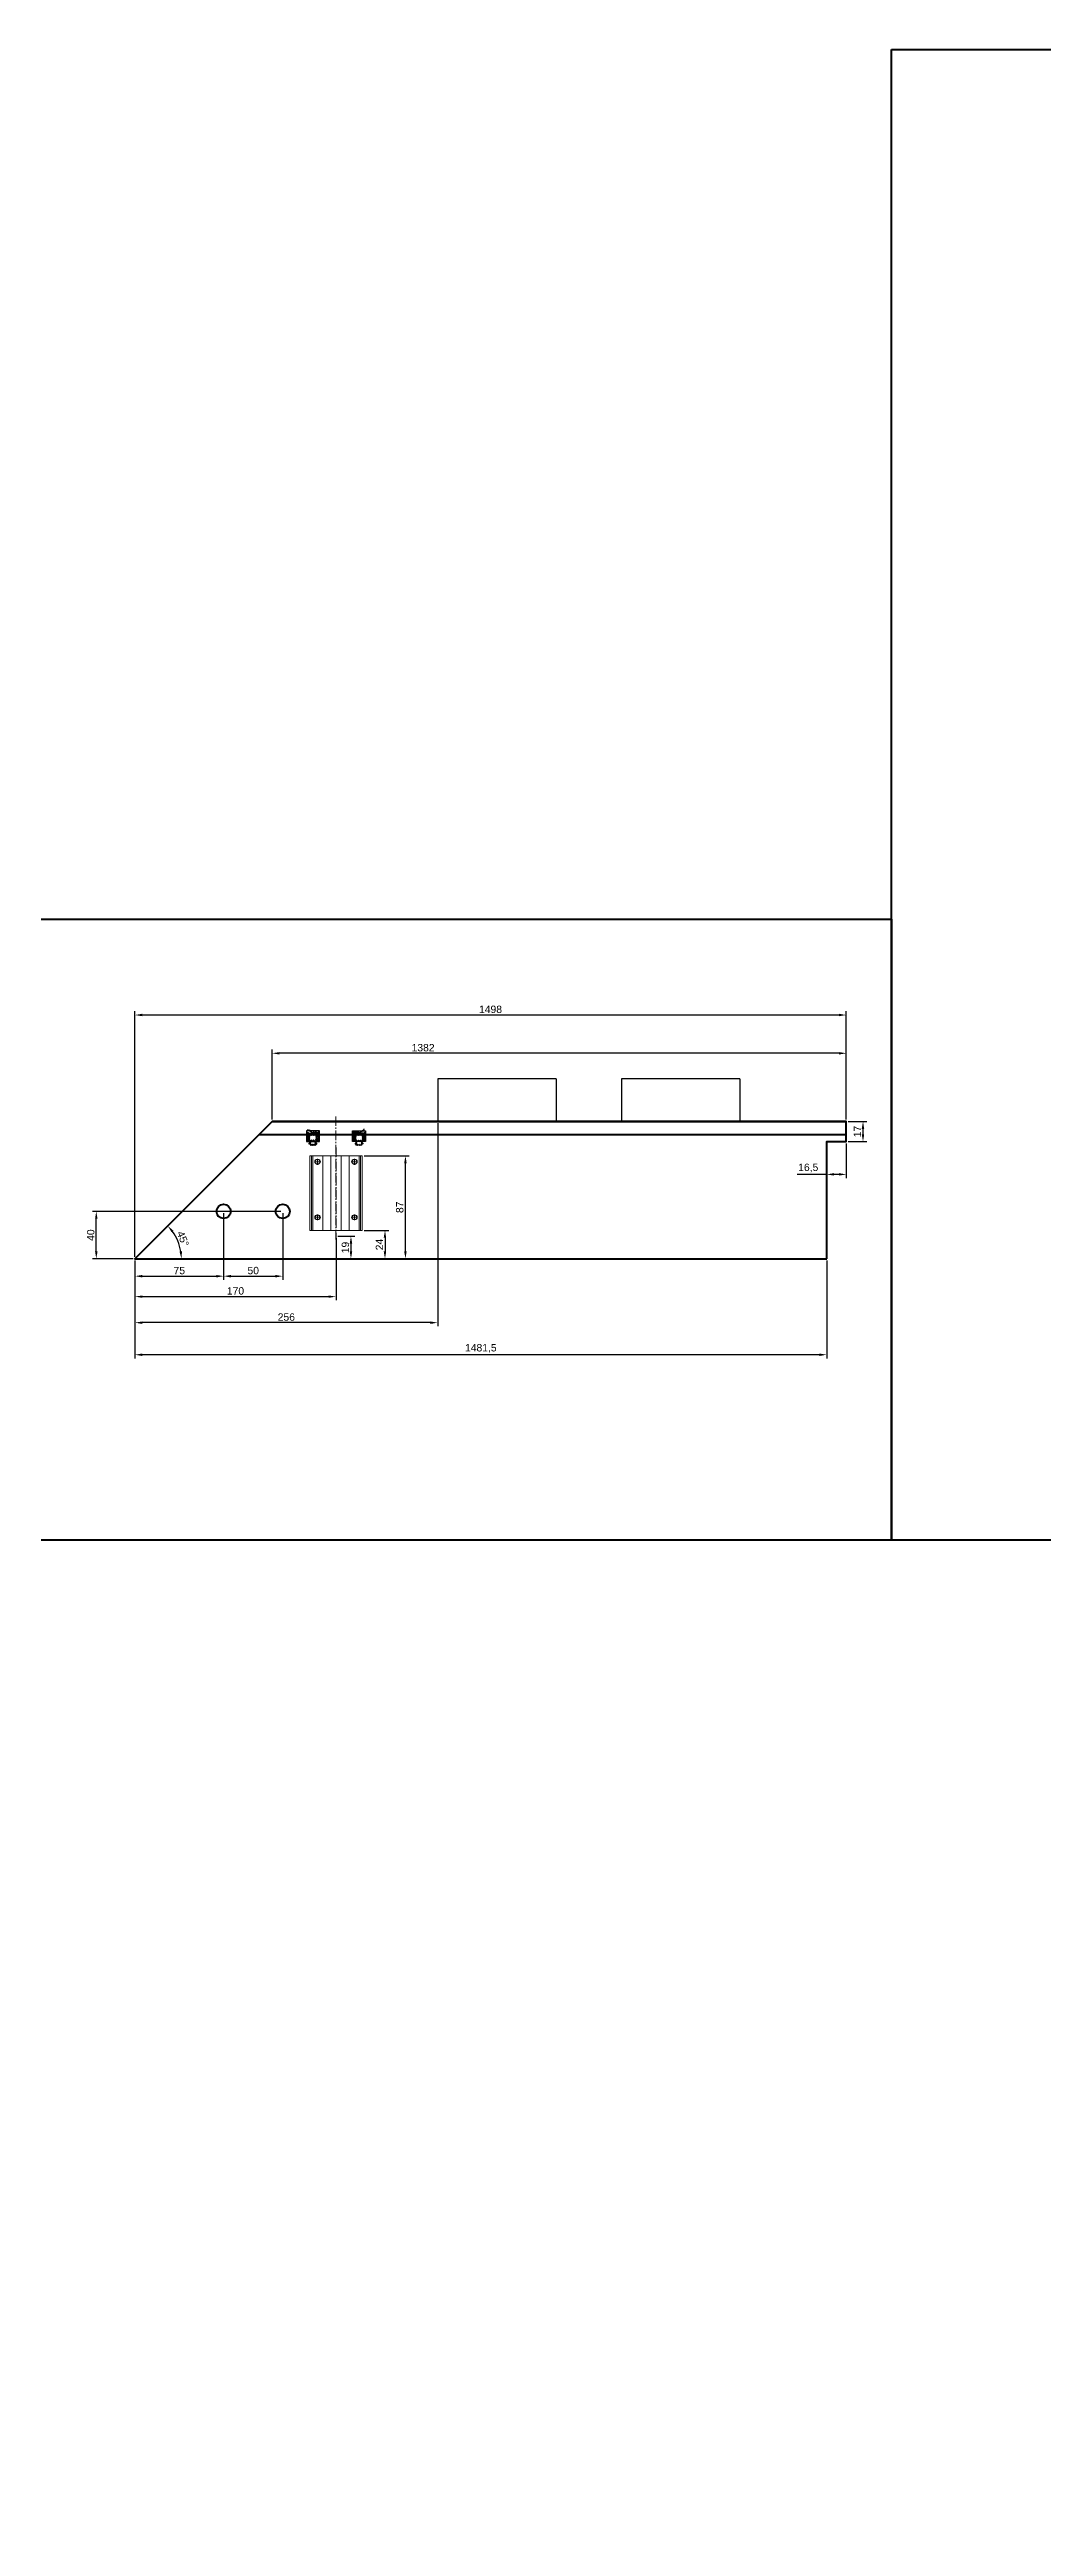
# Model space of a CAD drawing. Header units: millimetres. Extents: x 81 to 148571, y -49 to 131555.
# Drawn here: x 35179 to 36018, y 31355 to 33448 of the extents above; entities that cross this region are included whole.
import ezdxf

# ---------------------------------------------------------------- set-up
doc = ezdxf.new("R2010")
doc.units = ezdxf.units.MM
doc.linetypes.add('GOST2.303 6', pattern=[12, 8, -1.5, 1, -1.5])
doc.layers.add('printme', color=5, linetype='Continuous', lineweight=40, plot=False)
for name, color, linetype, lineweight in [('Оси', 1, 'GOST2.303 6', 18), ('Размеры', 7, 'Continuous', 25), ('Уплотнитель', 3, 'Continuous', 25)]:
    doc.layers.add(name, color=color, linetype=linetype, lineweight=lineweight)
doc.layers.add('Сухари', color=7, linetype='Continuous')
doc.styles.add('GOST 2.304', font='CS_Gost2304.shx')
doc.styles.get("Standard").update_dxf_attribs({"font": 'arial.ttf'})
doc.styles.add('ГОСТ 2.304', font='CS_Gost2304.shx')
doc.dimstyles.new('ISO-25', dxfattribs={"dimtxt": 2.5, "dimasz": 2.5, "dimexe": 1.25, "dimexo": 0.625, "dimtad": 1, "dimtxsty": 'Standard', "dimcen": 2.5, "dimadec": 0, "dimazin": 0, "dimtfac": 1, "dimtmove": 0, "dimatfit": 3, "dimfxl": 1, "dimarcsym": 0})
doc.dimstyles.new('СПДС', dxfattribs={"dimscale": 100, "dimtxt": 2.5, "dimasz": 2.5, "dimexe": 2, "dimexo": 0.625, "dimgap": 1, "dimtad": 1, "dimdec": 0, "dimtxsty": 'ГОСТ 2.304', "dimblk": 'OBLIQUE', "dimblk1": 'OBLIQUE', "dimblk2": 'OBLIQUE', "dimcen": 2.5, "dimdle": 2, "dimadec": 0, "dimazin": 2, "dimtfac": 0.75, "dimtdec": 4, "dimtmove": 1, "dimatfit": 3, "dimfxl": 1, "dimtfill": 1, "dimtolj": 1, "dimarcsym": 1})

# ---------------------------------------------------------------- blocks, each defined once
blk = doc.blocks.new('*U6')
at = {"layer": 'Уплотнитель'}
h = blk.add_hatch(dxfattribs=at)
h.set_pattern_fill('NET', color=256, scale=8, angle=-45, style=0)
h.set_pattern_definition([(315, (456.2763, -2033.625), (0.7071068, 0.7071068), []), (45, (456.2763, -2033.625), (-0.7071068, 0.7071068), [])])
h.paths.add_polyline_path([(-9.7, -1.2, 0.969954), (-10.4, -1.7, 0.069532), (-9, -3.5, -0.074966), (-7.9, -4.9, -0.385358), (-8, -5.3), (-8.8, -5.9, 0.424971), (-8.8, -6.3), (-8, -6.8, -0.526125), (-8, -7.3), (-8.8, -7.8, 0.4822), (-8.8, -8.3), (-8, -8.8, -0.474044), (-8, -9.3), (-9.2, -10.5, 0.656757), (-9, -11), (-0.2, -11, 0.414214), (0, -10.8), (0, -9.5, 0.281861), (-0.1, -9.4, -0.788084), (0.1, -8.6), (1.5, -8.6), (1.5, -9, 0.633692), (1.7, -9.2), (3.1, -7.8, 0.198912), (3.2, -7.5), (3.2, -3.5, 0.198912), (3.1, -3.2), (1.7, -1.8, 0.633692), (1.5, -1.9), (1.5, -2.4), (0.1, -2.4, -0.788084), (-0.1, -1.6, 0.281861), (0, -1.5), (0, -0.2, 0.414214), (-0.2, 0), (-7.7, 0, 0.414214), (-8, -0.3), (-8, -1.2), (-7.1, -3.2, -0.841857), (-7.5, -3.6, -0.110531)])
h.paths.add_polyline_path([(-4.3, -3), (-2.1, -3, -0.414214), (-1.3, -3.8), (-1.3, -5.5), (-1.3, -7.2, -0.414214), (-2.1, -8), (-4.3, -8, -0.414214), (-5.1, -7.2), (-5.1, -5.5), (-5.1, -3.8, -0.414214)], flags=16)
h.paths.add_polyline_path([(0.5, -3.7), (1.7, -3.7, -0.414214), (2.2, -4.2), (2.2, -6.8, -0.414214), (1.7, -7.3), (0.5, -7.3, -0.414214), (0, -6.8), (0, -4.2, -0.414214)], flags=16)
at = {"layer": 'Defpoints', "color": 252, "ltscale": 4}
blk.add_lwpolyline([(0, -11), (-9, -11), (-9, 0), (0, 0), (0, -11)], dxfattribs=at)
blk = doc.blocks.new('*D93')
at = {"color": 0, "lineweight": -2, "ltscale": 2.5, "transparency": 16777216}
for p, q in [((35251.2, 32424.6), (35251.2, 32341.8)), ((35836, 32424.6), (35836, 32341.8)), ((35829.8, 32345), (35257.4, 32345))]:
    blk.add_line(p, q, dxfattribs=at)
at = {"color": 0, "ltscale": 2.5, "transparency": 16777216}
for points in [[(35257.4, 32346), (35257.4, 32343.9), (35251.2, 32345)], [(35829.8, 32346), (35829.8, 32343.9), (35836, 32345)]]:
    blk.add_solid(points, dxfattribs=at)
at = {"layer": 'Defpoints', "color": 0, "ltscale": 2.5}
for p in [(35251.2, 32426.1), (35836, 32426.1), (35251.2, 32345)]:
    blk.add_point(p, dxfattribs=at)
at = {"color": 0, "ltscale": 2.5, "transparency": 16777216, "insert": (35543.6, 32350.3), "char_height": 6.25, "attachment_point": 5}
blk.add_mtext('1481,5', dxfattribs=at)
blk = doc.blocks.new('*D94')
at = {"color": 0, "lineweight": -2, "ltscale": 2.5, "transparency": 16777216}
for p, q in [((35367.2, 32543.7), (35367.2, 32602.9)), ((35846.3, 32599.8), (35373.4, 32599.8)), ((35852.5, 32543.7), (35852.5, 32602.9))]:
    blk.add_line(p, q, dxfattribs=at)
at = {"color": 0, "ltscale": 2.5, "transparency": 16777216}
for points in [[(35373.4, 32600.8), (35373.4, 32598.7), (35367.2, 32599.8)], [(35846.3, 32600.8), (35846.3, 32598.7), (35852.5, 32599.8)]]:
    blk.add_solid(points, dxfattribs=at)
at = {"layer": 'Defpoints', "color": 0, "ltscale": 2.5}
for p in [(35367.2, 32599.8), (35367.2, 32542.1), (35852.5, 32542.1)]:
    blk.add_point(p, dxfattribs=at)
at = {"color": 0, "ltscale": 2.5, "transparency": 16777216, "insert": (35494.8, 32604.5), "char_height": 6.25, "attachment_point": 5}
blk.add_mtext('1382', dxfattribs=at)
blk = doc.blocks.new('*D95')
at = {"color": 0, "lineweight": -2, "ltscale": 2.5, "transparency": 16777216}
for p, q in [((35251.2, 32427.7), (35251.2, 32635.3)), ((35846.3, 32632.1), (35257.4, 32632.1)), ((35852.5, 32543.7), (35852.5, 32635.3))]:
    blk.add_line(p, q, dxfattribs=at)
at = {"color": 0, "ltscale": 2.5, "transparency": 16777216}
for points in [[(35257.4, 32633.2), (35257.4, 32631.1), (35251.2, 32632.1)], [(35846.3, 32633.2), (35846.3, 32631.1), (35852.5, 32632.1)]]:
    blk.add_solid(points, dxfattribs=at)
at = {"layer": 'Defpoints', "color": 0, "ltscale": 2.5}
for p in [(35251.2, 32632.1), (35852.5, 32542.1), (35251.2, 32426.1)]:
    blk.add_point(p, dxfattribs=at)
at = {"color": 0, "ltscale": 2.5, "transparency": 16777216, "insert": (35551.8, 32636.9), "char_height": 6.25, "attachment_point": 5}
blk.add_mtext('1498', dxfattribs=at)
blk = doc.blocks.new('*U58')
at = {"layer": 'Оси'}
for p, q in [((7.5, 15.6), (2.5, 15.6)), ((5, 13.1), (5, 18.1)), ((54.5, 15.6), (49.5, 15.6)), ((52, 13.1), (52, 18.1)), ((7.5, -15.6), (2.5, -15.6)), ((5, -13.1), (5, -18.1)), ((54.5, -15.6), (49.5, -15.6)), ((52, -13.1), (52, -18.1))]:
    blk.add_line(p, q, dxfattribs=at)
at = {"layer": 'Оси', "color": 1, "linetype": 'GOST2.303 6'}
blk.add_line((-7, 0), (70, 0), dxfattribs=at)
at = {"layer": 'Сухари', "lineweight": 18, "ltscale": 15}
for p, q in [((63, 20.6), (0, 20.6)), ((63, 19.6), (0, 19.6))]:
    blk.add_line(p, q, dxfattribs=at)
at = {"layer": 'Сухари', "lineweight": 9, "ltscale": 15}
for p, q in [((63, 11.1), (0, 11.1)), ((63, 4.3), (0, 4.3)), ((63, -4.3), (0, -4.3)), ((63, -11.1), (0, -11.1)), ((63, -19.6), (0, -19.6)), ((63, -20.6), (0, -20.6))]:
    blk.add_line(p, q, dxfattribs=at)
at = {"layer": 'Сухари', "lineweight": 18, "ltscale": 15}
blk.add_lwpolyline([(0, 22.2), (63, 22.2), (63, -22.2), (0, -22.2)], close=True, dxfattribs=at)
at = {"layer": 'Сухари', "ltscale": 2}
for centre in [(5, 15.6), (52, 15.6), (5, -15.6), (52, -15.6)]:
    blk.add_circle(centre, 2.1, dxfattribs=at)
blk = doc.blocks.new('*U59')
at = {"layer": 'Оси'}
blk.add_line((0, -4.3), (0, 100.4), dxfattribs=at)
blk = doc.blocks.new('*D96')
at = {"color": 0, "lineweight": -2, "ltscale": 2.5, "transparency": 16777216}
for p, q in [((35422.7, 32445.1), (35437, 32445.1)), ((35433.8, 32438.9), (35433.8, 32432.4)), ((35428.4, 32426.1), (35437, 32426.1))]:
    blk.add_line(p, q, dxfattribs=at)
at = {"color": 0, "ltscale": 2.5, "transparency": 16777216}
for points in [[(35432.8, 32438.9), (35434.9, 32438.9), (35433.8, 32445.1)], [(35432.8, 32432.4), (35434.9, 32432.4), (35433.8, 32426.1)]]:
    blk.add_solid(points, dxfattribs=at)
at = {"layer": 'Defpoints', "color": 0, "ltscale": 2.5}
for p in [(35421.2, 32445.1), (35426.8, 32426.1), (35433.8, 32426.1)]:
    blk.add_point(p, dxfattribs=at)
at = {"color": 0, "ltscale": 2.5, "transparency": 16777216, "insert": (35429.1, 32435.6), "char_height": 6.25, "attachment_point": 5, "rotation": 90}
blk.add_mtext('19', dxfattribs=at)
blk = doc.blocks.new('*D97')
at = {"color": 0, "lineweight": -2, "ltscale": 2.5, "transparency": 16777216}
for p, q in [((35445, 32450.1), (35465.7, 32450.1)), ((35462.6, 32443.9), (35462.6, 32432.4)), ((35328.7, 32426.1), (35465.7, 32426.1))]:
    blk.add_line(p, q, dxfattribs=at)
at = {"color": 0, "ltscale": 2.5, "transparency": 16777216}
for points in [[(35461.5, 32443.9), (35463.6, 32443.9), (35462.6, 32450.1)], [(35461.5, 32432.4), (35463.6, 32432.4), (35462.6, 32426.1)]]:
    blk.add_solid(points, dxfattribs=at)
at = {"layer": 'Defpoints', "color": 0, "ltscale": 2.5}
for p in [(35443.4, 32450.1), (35327.1, 32426.1), (35462.6, 32426.1)]:
    blk.add_point(p, dxfattribs=at)
at = {"color": 0, "ltscale": 2.5, "transparency": 16777216, "insert": (35457.9, 32438.1), "char_height": 6.25, "attachment_point": 5, "rotation": 90}
blk.add_mtext('24', dxfattribs=at)
blk = doc.blocks.new('*D98')
at = {"color": 0, "lineweight": -2, "ltscale": 2.5, "transparency": 16777216}
for p, q in [((35445, 32513.1), (35483, 32513.1)), ((35479.9, 32432.4), (35479.9, 32506.9)), ((35479, 32426.1), (35483, 32426.1))]:
    blk.add_line(p, q, dxfattribs=at)
at = {"color": 0, "ltscale": 2.5, "transparency": 16777216}
for points in [[(35478.8, 32506.9), (35480.9, 32506.9), (35479.9, 32513.1)], [(35478.8, 32432.4), (35480.9, 32432.4), (35479.9, 32426.1)]]:
    blk.add_solid(points, dxfattribs=at)
at = {"layer": 'Defpoints', "color": 0, "ltscale": 2.5}
for p in [(35443.4, 32513.1), (35479.9, 32513.1), (35477.4, 32426.1)]:
    blk.add_point(p, dxfattribs=at)
at = {"color": 0, "ltscale": 2.5, "transparency": 16777216, "insert": (35475.1, 32469.6), "char_height": 6.25, "attachment_point": 5, "rotation": 90}
blk.add_mtext('87', dxfattribs=at)
blk = doc.blocks.new('*D69')
at = {"color": 0, "lineweight": -2, "ltscale": 2.5, "transparency": 16777216}
for p, q in [((35421.2, 32443.6), (35421.2, 32391)), ((35251.2, 32424.6), (35251.2, 32391)), ((35257.4, 32394.1), (35414.9, 32394.1))]:
    blk.add_line(p, q, dxfattribs=at)
at = {"color": 0, "ltscale": 2.5, "transparency": 16777216}
for points in [[(35257.4, 32395.1), (35257.4, 32393.1), (35251.2, 32394.1)], [(35414.9, 32395.1), (35414.9, 32393.1), (35421.2, 32394.1)]]:
    blk.add_solid(points, dxfattribs=at)
at = {"layer": 'Defpoints', "color": 0, "ltscale": 2.5}
for p in [(35421.2, 32445.1), (35251.2, 32426.1), (35421.2, 32394.1)]:
    blk.add_point(p, dxfattribs=at)
at = {"color": 0, "ltscale": 2.5, "transparency": 16777216, "insert": (35336.2, 32398.9), "char_height": 6.25, "attachment_point": 5}
blk.add_mtext('170', dxfattribs=at)
blk = doc.blocks.new('*D70')
at = {"color": 0, "lineweight": -2, "ltscale": 2.5, "transparency": 16777216}
for p, q in [((35374.6, 32466.1), (35215.4, 32466.1)), ((35218.5, 32432.4), (35218.5, 32459.9)), ((35249.6, 32426.1), (35215.4, 32426.1))]:
    blk.add_line(p, q, dxfattribs=at)
at = {"color": 0, "ltscale": 2.5, "transparency": 16777216}
for points in [[(35217.5, 32459.9), (35219.6, 32459.9), (35218.5, 32466.1)], [(35217.5, 32432.4), (35219.6, 32432.4), (35218.5, 32426.1)]]:
    blk.add_solid(points, dxfattribs=at)
at = {"layer": 'Defpoints', "color": 0, "ltscale": 2.5}
for p in [(35218.5, 32466.1), (35376.2, 32466.1), (35251.2, 32426.1)]:
    blk.add_point(p, dxfattribs=at)
at = {"color": 0, "ltscale": 2.5, "transparency": 16777216, "insert": (35213.8, 32446.1), "char_height": 6.25, "attachment_point": 5, "rotation": 90}
blk.add_mtext('40', dxfattribs=at)
blk = doc.blocks.new('*D99')
at = {"color": 0, "lineweight": -2, "ltscale": 2.5, "transparency": 16777216}
for p, q in [((35326.2, 32464.6), (35326.2, 32408.2)), ((35251.2, 32424.6), (35251.2, 32408.2)), ((35257.4, 32411.4), (35319.9, 32411.4))]:
    blk.add_line(p, q, dxfattribs=at)
at = {"color": 0, "ltscale": 2.5, "transparency": 16777216}
for points in [[(35257.4, 32412.4), (35257.4, 32410.3), (35251.2, 32411.4)], [(35319.9, 32412.4), (35319.9, 32410.3), (35326.2, 32411.4)]]:
    blk.add_solid(points, dxfattribs=at)
at = {"layer": 'Defpoints', "color": 0, "ltscale": 2.5}
for p in [(35326.2, 32466.1), (35251.2, 32426.1), (35326.2, 32411.4)]:
    blk.add_point(p, dxfattribs=at)
at = {"color": 0, "ltscale": 2.5, "transparency": 16777216, "insert": (35288.7, 32416.1), "char_height": 6.25, "attachment_point": 5}
blk.add_mtext('75', dxfattribs=at)
blk = doc.blocks.new('*D100')
at = {"color": 0, "lineweight": -2, "ltscale": 2.5, "transparency": 16777216}
for p, q in [((35326.2, 32464.6), (35326.2, 32408.2)), ((35376.2, 32464.6), (35376.2, 32408.2)), ((35332.4, 32411.4), (35369.9, 32411.4))]:
    blk.add_line(p, q, dxfattribs=at)
at = {"color": 0, "ltscale": 2.5, "transparency": 16777216}
for points in [[(35332.4, 32412.4), (35332.4, 32410.3), (35326.2, 32411.4)], [(35369.9, 32412.4), (35369.9, 32410.3), (35376.2, 32411.4)]]:
    blk.add_solid(points, dxfattribs=at)
at = {"layer": 'Defpoints', "color": 0, "ltscale": 2.5}
for p in [(35326.2, 32466.1), (35376.2, 32466.1), (35376.2, 32411.4)]:
    blk.add_point(p, dxfattribs=at)
at = {"color": 0, "ltscale": 2.5, "transparency": 16777216, "insert": (35351.2, 32416.1), "char_height": 6.25, "attachment_point": 5}
blk.add_mtext('50', dxfattribs=at)
blk = doc.blocks.new('*D101')
at = {"color": 0, "lineweight": -2, "ltscale": 2.5, "transparency": 16777216}
for p, q in [((35507.2, 32540.6), (35507.2, 32369)), ((35251.2, 32424.6), (35251.2, 32369)), ((35500.9, 32372.1), (35257.4, 32372.1))]:
    blk.add_line(p, q, dxfattribs=at)
at = {"color": 0, "ltscale": 2.5, "transparency": 16777216}
for points in [[(35257.4, 32373.1), (35257.4, 32371), (35251.2, 32372.1)], [(35500.9, 32373.1), (35500.9, 32371), (35507.2, 32372.1)]]:
    blk.add_solid(points, dxfattribs=at)
at = {"layer": 'Defpoints', "color": 0, "ltscale": 2.5}
for p in [(35507.2, 32542.1), (35251.2, 32426.1), (35251.2, 32372.1)]:
    blk.add_point(p, dxfattribs=at)
at = {"color": 0, "ltscale": 2.5, "transparency": 16777216, "insert": (35379.2, 32376.8), "char_height": 6.25, "attachment_point": 5}
blk.add_mtext('256', dxfattribs=at)
blk = doc.blocks.new('*D92')
at = {"color": 0, "lineweight": -2, "ltscale": 2.5, "transparency": 16777216}
blk.add_arc((35251.2, 32426.1), 39.3, 9.124, 35.876, dxfattribs=at)
at = {"color": 0, "ltscale": 2.5, "transparency": 16777216}
for points in [[(35282.2, 32448.5), (35283.8, 32449.8), (35278.9, 32453.9)], [(35291, 32432.4), (35288.9, 32432.3), (35290.5, 32426.1)]]:
    blk.add_solid(points, dxfattribs=at)
at = {"layer": 'Defpoints', "color": 0, "ltscale": 2.5}
for p in [(35367.2, 32542.1, 40912), (35289.1, 32436.3), (35251.2, 32426.1, 40912), (35251.2, 32426.1, 40912), (35836, 32426.1, 40912)]:
    blk.add_point(p, dxfattribs=at)
at = {"color": 0, "ltscale": 2.5, "transparency": 16777216, "insert": (35291.8, 32443), "char_height": 6.25, "attachment_point": 5, "rotation": 292.5}
blk.add_mtext('45°', dxfattribs=at)
blk = doc.blocks.new('*D67')
at = {"color": 0, "lineweight": -2, "ltscale": 2.5, "transparency": 16777216}
for p, q in [((35836, 32523.6), (35836, 32494.3)), ((35852.5, 32523.6), (35852.5, 32494.3)), ((35836, 32497.4), (35811, 32497.4)), ((35846.3, 32497.4), (35842.3, 32497.4))]:
    blk.add_line(p, q, dxfattribs=at)
at = {"color": 0, "ltscale": 2.5, "transparency": 16777216}
for points in [[(35842.3, 32498.5), (35842.3, 32496.4), (35836, 32497.4)], [(35846.3, 32498.5), (35846.3, 32496.4), (35852.5, 32497.4)]]:
    blk.add_solid(points, dxfattribs=at)
at = {"layer": 'Defpoints', "color": 0, "ltscale": 2.5}
for p in [(35836, 32525.1, 40912), (35852.5, 32525.1, 40912), (35836, 32497.4)]:
    blk.add_point(p, dxfattribs=at)
at = {"color": 0, "ltscale": 2.5, "transparency": 16777216, "insert": (35820.4, 32502.8), "char_height": 6.25, "attachment_point": 5}
blk.add_mtext('16,5', dxfattribs=at)
blk = doc.blocks.new('*D68')
at = {"color": 0, "lineweight": -2, "ltscale": 2.5, "transparency": 16777216}
for p, q in [((35854.1, 32542.1), (35869.8, 32542.1)), ((35866.7, 32531.4), (35866.7, 32535.9)), ((35854.1, 32525.1), (35869.8, 32525.1))]:
    blk.add_line(p, q, dxfattribs=at)
at = {"color": 0, "ltscale": 2.5, "transparency": 16777216}
for points in [[(35865.6, 32535.9), (35867.7, 32535.9), (35866.7, 32542.1)], [(35865.6, 32531.4), (35867.7, 32531.4), (35866.7, 32525.1)]]:
    blk.add_solid(points, dxfattribs=at)
at = {"layer": 'Defpoints', "color": 0, "ltscale": 2.5}
for p in [(35852.5, 32542.1, 40912), (35866.7, 32542.1), (35852.5, 32525.1, 40912)]:
    blk.add_point(p, dxfattribs=at)
at = {"color": 0, "ltscale": 2.5, "transparency": 16777216, "insert": (35862, 32533.6), "char_height": 6.25, "attachment_point": 5, "rotation": 90}
blk.add_mtext('17', dxfattribs=at)
blk = doc.blocks.new('_Oblique')
at = {"color": 0, "linetype": 'ByBlock', "lineweight": -2}
blk.add_line((-0.5, -0.5), (0.5, 0.5), dxfattribs=at)
blk = doc.blocks.new('_Open')
at = {"color": 0, "linetype": 'ByBlock', "lineweight": -2}
for p, q in [((-1, 0.17), (0, 0)), ((-1, -0.17), (0, 0)), ((0, 0), (-1, 0))]:
    blk.add_line(p, q, dxfattribs=at)
blk = doc.blocks.new('*D135')
at = {"color": 0, "lineweight": -2, "ltscale": 40, "transparency": 16777216}
for p, q in [((37127.3, 32720.3), (37127.3, 32812.1)), ((37252.3, 32736.1), (37252.3, 32812.1)), ((37115.3, 32800.1), (37264.3, 32800.1))]:
    blk.add_line(p, q, dxfattribs=at)
at = {"layer": 'Defpoints', "color": 0, "ltscale": 40}
for p in [(37252.3, 32800.1), (37252.3, 32732.4), (37127.3, 32716.6)]:
    blk.add_point(p, dxfattribs=at)
at = {"layer": 'Defpoints', "color": 0, "ltscale": 2}
blk.add_point((94.8, -9.5), dxfattribs=at)
at = {"layer": 'Размеры', "color": 0, "lineweight": -2, "ltscale": 2, "transparency": 16777216}
for p, q in [((94.8, -10.7), (94.8, -37.8)), ((89.8, -33.8), (84.8, -33.8)), ((104.3, -21.2), (104.3, -37.8)), ((109.3, -33.8), (114.3, -33.8))]:
    blk.add_line(p, q, dxfattribs=at)
at = {"color": 0, "lineweight": -2, "ltscale": 40, "transparency": 16777216, "xscale": 15, "yscale": 15, "zscale": 15, "rotation": 180}
blk.add_blockref('_Oblique', (37127.3, 32800.1), dxfattribs=at)
at = {"color": 0, "lineweight": -2, "ltscale": 40, "transparency": 16777216, "xscale": 15, "yscale": 15, "zscale": 15}
blk.add_blockref('_Oblique', (37252.3, 32800.1), dxfattribs=at)
at = {"color": 0, "ltscale": 40, "transparency": 16777216, "insert": (37189.8, 32813.9), "char_height": 15, "attachment_point": 5, "style": 'ГОСТ 2.304', "bg_fill": 3, "box_fill_scale": 1.1, "bg_fill_color": 256, "bg_fill_true_color": 13158600, "bg_fill_transparency": 0}
blk.add_mtext('\\A1;50', dxfattribs=at)
at = {"layer": 'Размеры', "color": 0, "ltscale": 2, "transparency": 16777216, "insert": (99.5, -28.8), "char_height": 5, "attachment_point": 5, "style": 'GOST 2.304', "bg_fill": 3, "box_fill_scale": 1.1, "bg_fill_color": 256, "bg_fill_true_color": 13158600, "bg_fill_transparency": 0}
blk.add_mtext('\\A1;9,5', dxfattribs=at)
at = {"layer": 'Defpoints', "color": 0, "ltscale": 2}
for p in [(104.3, -20), (94.8, -33.8)]:
    blk.add_point(p, dxfattribs=at)
at = {"layer": 'Размеры', "color": 0, "lineweight": -2, "ltscale": 2, "transparency": 16777216}
blk.add_line((104.3, -33.8), (94.8, -33.8), dxfattribs=at)
at = {"layer": 'Размеры', "color": 0, "lineweight": -2, "ltscale": 2, "transparency": 16777216, "xscale": 5, "yscale": 5, "zscale": 5}
blk.add_blockref('_Open', (94.8, -33.8), dxfattribs=at)
at = {"layer": 'Размеры', "color": 0, "lineweight": -2, "ltscale": 2, "transparency": 16777216, "xscale": 5, "yscale": 5, "zscale": 5, "rotation": 180}
blk.add_blockref('_Open', (104.3, -33.8), dxfattribs=at)
blk = doc.blocks.new('*D136')
at = {"color": 0, "lineweight": -2, "ltscale": 2.5, "transparency": 16777216}
for p, q in [((37534.3, 32788), (37435.3, 32788)), ((37447.3, 32766.1), (37447.3, 32800)), ((37522.3, 32700.6), (37522.3, 32800))]:
    blk.add_line(p, q, dxfattribs=at)
at = {"layer": 'Defpoints', "color": 0, "ltscale": 2.5}
for p in [(37447.3, 32788), (37447.3, 32762.3), (37522.3, 32696.9)]:
    blk.add_point(p, dxfattribs=at)
at = {"layer": 'Defpoints', "color": 0, "ltscale": 5}
for p in [(91.2, 24.5), (98.4, 24.5)]:
    blk.add_point(p, dxfattribs=at)
at = {"layer": 'Размеры', "color": 0, "lineweight": -2, "ltscale": 5, "transparency": 16777216}
for p, q in [((91.2, 25.7), (91.2, 43.5)), ((98.4, 25.7), (98.4, 43.5)), ((86.2, 39.5), (81.2, 39.5)), ((103.4, 39.5), (108.4, 39.5))]:
    blk.add_line(p, q, dxfattribs=at)
at = {"color": 0, "lineweight": -2, "ltscale": 2.5, "transparency": 16777216, "xscale": 15, "yscale": 15, "zscale": 15, "rotation": 180}
blk.add_blockref('_Oblique', (37447.3, 32788), dxfattribs=at)
at = {"color": 0, "lineweight": -2, "ltscale": 2.5, "transparency": 16777216, "xscale": 15, "yscale": 15, "zscale": 15}
blk.add_blockref('_Oblique', (37522.3, 32788), dxfattribs=at)
at = {"color": 0, "ltscale": 2.5, "transparency": 16777216, "insert": (37484.8, 32801.8), "char_height": 15, "attachment_point": 5, "style": 'ГОСТ 2.304', "bg_fill": 3, "box_fill_scale": 1.1, "bg_fill_color": 256, "bg_fill_true_color": 13158600, "bg_fill_transparency": 0}
blk.add_mtext('\\A1;30**', dxfattribs=at)
at = {"layer": 'Размеры', "color": 0, "ltscale": 5, "transparency": 16777216, "insert": (94.8, 44.7), "char_height": 5, "attachment_point": 5, "style": 'ГОСТ 2.304', "bg_fill": 3, "box_fill_scale": 1.1, "bg_fill_color": 256, "bg_fill_true_color": 13158600, "bg_fill_transparency": 0}
blk.add_mtext('\\A1;7,2', dxfattribs=at)
at = {"layer": 'Defpoints', "color": 0, "ltscale": 5}
blk.add_point((91.2, 39.5), dxfattribs=at)
at = {"layer": 'Размеры', "color": 0, "lineweight": -2, "ltscale": 5, "transparency": 16777216}
blk.add_line((98.4, 39.5), (91.2, 39.5), dxfattribs=at)
at = {"layer": 'Размеры', "color": 0, "lineweight": -2, "ltscale": 5, "transparency": 16777216, "xscale": 5, "yscale": 5, "zscale": 5}
blk.add_blockref('_Open', (91.2, 39.5), dxfattribs=at)
at = {"layer": 'Размеры', "color": 0, "lineweight": -2, "ltscale": 5, "transparency": 16777216, "xscale": 5, "yscale": 5, "zscale": 5, "rotation": 180}
blk.add_blockref('_Open', (98.4, 39.5), dxfattribs=at)
blk = doc.blocks.new('*D137')
at = {"color": 0, "lineweight": -2, "ltscale": 2.5, "transparency": 16777216}
for p, q in [((36105.7, 32732.4), (36105.7, 32605)), ((36865, 32732.4), (36865, 32605)), ((36850, 32612.5), (36120.7, 32612.5))]:
    blk.add_line(p, q, dxfattribs=at)
at = {"color": 0, "ltscale": 2.5, "transparency": 16777216}
for points in [[(36120.7, 32615), (36120.7, 32610), (36105.7, 32612.5)], [(36850, 32615), (36850, 32610), (36865, 32612.5)]]:
    blk.add_solid(points, dxfattribs=at)
at = {"layer": 'Defpoints', "color": 0, "ltscale": 2.5}
for p in [(36105.7, 32736.1), (36865, 32736.2), (36105.7, 32612.5)]:
    blk.add_point(p, dxfattribs=at)
at = {"layer": 'Defpoints', "color": 0, "ltscale": 2}
for p in [(87.8, -20), (104.3, -20)]:
    blk.add_point(p, dxfattribs=at)
at = {"layer": 'Размеры', "color": 0, "lineweight": -2, "ltscale": 2, "transparency": 16777216}
for p, q in [((87.8, -21.2), (87.8, -49.3)), ((104.3, -21.2), (104.3, -49.3)), ((99.3, -45.3), (92.8, -45.3))]:
    blk.add_line(p, q, dxfattribs=at)
at = {"color": 0, "ltscale": 2.5, "transparency": 16777216, "insert": (36485.4, 32625.2), "char_height": 15, "attachment_point": 5, "rotation": 0.0028}
blk.add_mtext('1481,5', dxfattribs=at)
at = {"layer": 'Размеры', "color": 0, "ltscale": 2, "transparency": 16777216, "insert": (96, -40.2), "char_height": 5, "attachment_point": 5, "style": 'GOST 2.304', "bg_fill": 3, "box_fill_scale": 1.1, "bg_fill_color": 256, "bg_fill_true_color": 13158600, "bg_fill_transparency": 0}
blk.add_mtext('\\A1;16,5', dxfattribs=at)
at = {"layer": 'Defpoints', "color": 0, "ltscale": 2}
blk.add_point((87.8, -45.3), dxfattribs=at)
at = {"layer": 'Размеры', "color": 0, "lineweight": -2, "ltscale": 2, "transparency": 16777216, "xscale": 5, "yscale": 5, "zscale": 5, "rotation": 180}
blk.add_blockref('_Open', (87.8, -45.3), dxfattribs=at)
at = {"layer": 'Размеры', "color": 0, "lineweight": -2, "ltscale": 2, "transparency": 16777216, "xscale": 5, "yscale": 5, "zscale": 5}
blk.add_blockref('_Open', (104.3, -45.3), dxfattribs=at)
blk = doc.blocks.new('*D138')
at = {"color": 0, "lineweight": -2, "ltscale": 2.5, "transparency": 16777216}
for p, q in [((36221.7, 32855.9), (36221.7, 32933.7)), ((36881.5, 32855.9), (36881.5, 32933.7)), ((36866.5, 32926.2), (36236.7, 32926.2))]:
    blk.add_line(p, q, dxfattribs=at)
at = {"color": 0, "ltscale": 2.5, "transparency": 16777216}
for points in [[(36236.7, 32928.7), (36236.7, 32923.7), (36221.7, 32926.2)], [(36866.5, 32928.7), (36866.5, 32923.7), (36881.5, 32926.2)]]:
    blk.add_solid(points, dxfattribs=at)
at = {"layer": 'Defpoints', "color": 0, "ltscale": 2.5}
for p in [(36221.7, 32926.2), (36221.7, 32852.1), (36881.5, 32852.2)]:
    blk.add_point(p, dxfattribs=at)
at = {"layer": 'Defpoints', "color": 0, "ltscale": 2}
for p in [(102.5, 24.5), (122.1, 24.5), (102.5, -14.5)]:
    blk.add_point(p, dxfattribs=at)
at = {"layer": 'Размеры', "color": 0, "lineweight": -2, "ltscale": 2, "transparency": 16777216}
for p, q in [((103.7, 24.5), (126.1, 24.5)), ((122.1, -9.5), (122.1, 19.5)), ((103.7, -14.5), (126.1, -14.5))]:
    blk.add_line(p, q, dxfattribs=at)
at = {"layer": 'Размеры', "color": 0, "lineweight": -2, "ltscale": 2, "transparency": 16777216, "xscale": 5, "yscale": 5, "zscale": 5}
for p, rotation in [((122.1, 24.5), 90), ((122.1, -14.5), 270)]:
    blk.add_blockref('_Open', p, dxfattribs=dict(at, rotation=rotation))
at = {"color": 0, "ltscale": 2.5, "transparency": 16777216, "insert": (36523.8, 32937.6), "char_height": 15, "attachment_point": 5, "rotation": 0.0032}
blk.add_mtext('1382', dxfattribs=at)
at = {"layer": 'Размеры', "color": 0, "ltscale": 2, "transparency": 16777216, "insert": (117.5, 5), "char_height": 5, "attachment_point": 5, "rotation": 90, "style": 'GOST 2.304', "bg_fill": 3, "box_fill_scale": 1.1, "bg_fill_color": 256, "bg_fill_true_color": 13158600, "bg_fill_transparency": 0}
blk.add_mtext('\\A1;39', dxfattribs=at)

msp = doc.modelspace()

# ---------------------------------------------------------------- linework, layer by layer
at = {"color": 1, "ltscale": 5}
for p, q in [((35607.162, 32578.308, 40912), (35507.162, 32578.308, 40912)), ((35507.162, 32578.308, 40912), (35507.162, 32542.127, 40912)), ((35607.162, 32578.308, 40912), (35607.162, 32542.127, 40912)), ((35762.519, 32578.308, 81824), (35662.519, 32578.308, 81824)), ((35662.519, 32578.308, 81824), (35662.519, 32542.127, 81824)), ((35762.519, 32578.308, 81824), (35762.519, 32542.127, 81824))]:
    msp.add_line(p, q, dxfattribs=at)
at = {"ltscale": 2}
msp.add_line((35367.162, 32542.127, 40912), (35251.162, 32426.127, 40912), dxfattribs=at)
at = {"color": 6, "lineweight": 40, "ltscale": 10}
for p, q in [((35367.162, 32542.127, 40912), (35852.519, 32542.127, 40912)), ((35356.162, 32531.127, 40912), (35852.519, 32531.127, 40912)), ((35251.162, 32426.127, 40912), (35836.019, 32426.127, 40912))]:
    msp.add_line(p, q, dxfattribs=at)
at = {"ltscale": 100}
msp.add_lwpolyline([(35148.313, 32188.186), (35890.813, 32188.186), (35890.813, 32713.186), (35148.313, 32713.186)], close=True, dxfattribs=at)
at = {"color": 6, "lineweight": 40, "ltscale": 10, "elevation": 40912}
msp.add_lwpolyline([(35836.019, 32426.127), (35836.019, 32525.127), (35852.519, 32525.127), (35852.519, 32542.127), (35367.162, 32542.127), (35251.162, 32426.127)], close=True, dxfattribs=at)
msp.add_lwpolyline([(35356.162, 32531.127), (35852.519, 32531.127)], dxfattribs=at)
at = {"lineweight": 50, "ltscale": 20}
for centre in [(35326.162, 32466.127, 40912), (35376.162, 32466.127, 40912)]:
    msp.add_circle(centre, 6, dxfattribs=at)

# ---------------------------------------------------------------- block references
at = {"xscale": -1, "rotation": 89.99999999998369}
msp.add_blockref('*U6', (35396.162, 32525.127, 40912), dxfattribs=at)
for name, p, rotation in [('*U59', (35421.162, 32542.127, 40912), 180), ('*U6', (35446.162, 32525.127, 40912), 269.9999999999837)]:
    msp.add_blockref(name, p, dxfattribs=dict(rotation=rotation))
at = {"ltscale": 4, "rotation": 270}
msp.add_blockref('*U58', (35421.177, 32513.124, 40912), dxfattribs=at)

# ---------------------------------------------------------------- dimensions: what is measured, and where the dimension line sits
at = {"ltscale": 2.5}
dim = msp.add_linear_dim(base=(35251.162, 32632.144, 40912), p1=(35852.519, 32542.127, 40912), p2=(35251.162, 32426.127, 40912), angle=180, text='1498', dimstyle='ISO-25', override={"dimscale": 2.5}, dxfattribs=at)
dim.commit()
dim.dimension.update_dxf_attribs({"geometry": '*D95', "text_midpoint": (35551.84, 32636.897, 40912)})
dim = msp.add_linear_dim(base=(35367.162, 32599.773, 40912), p1=(35852.519, 32542.127, 40912), p2=(35367.162, 32542.127, 40912), angle=180, text='1382', dimstyle='ISO-25', override={"dimscale": 2.5}, dxfattribs=at)
dim.commit()
dim.dimension.update_dxf_attribs({"geometry": '*D94', "text_midpoint": (35494.795, 32599.773, 40912), "dimtype": 161})
for base, p1, p2, angle, override, picture, middle in [((35251.162, 32372.083, 40912), (35507.162, 32542.127, 40912), (35251.162, 32426.127, 40912), 180, {"dimscale": 2.5}, '*D101', (35379.162, 32376.837, 40912)), ((35866.657, 32542.127), (35852.519, 32525.127, 40912), (35852.519, 32542.127, 40912), 90, {"dimscale": 2.5}, '*D68', (35861.957, 32533.627)), ((35836.019, 32497.436), (35852.519, 32525.127, 40912), (35836.019, 32525.127, 40912), 180, {"dimscale": 2.5}, '*D67', (35820.359, 32502.754)), ((35479.886, 32513.124, 40912), (35477.395, 32426.127, 40912), (35443.427, 32513.124, 40912), 270, {"dimscale": 2.5}, '*D98', (35475.133, 32469.626, 40912)), ((35218.546, 32466.127, 40912), (35251.162, 32426.127, 40912), (35376.162, 32466.127, 40912), 270, {"dimscale": 2.5}, '*D70', (35213.792, 32446.127, 40912)), ((35326.162, 32411.352, 40912), (35251.162, 32426.127, 40912), (35326.162, 32466.127, 40912), 180, {"dimscale": 2.5}, '*D99', (35288.662, 32416.093, 40912)), ((35376.162, 32411.352, 40912), (35326.162, 32466.127, 40912), (35376.162, 32466.127, 40912), 180, {"dimscale": 2.5, "dimtmove": 1}, '*D100', (35351.162, 32416.106, 40912)), ((35421.162, 32394.103, 40912), (35251.162, 32426.127, 40912), (35421.162, 32445.127, 40912), 180, {"dimscale": 2.5}, '*D69', (35336.162, 32398.857, 40912)), ((35462.561, 32426.127, 40912), (35443.427, 32450.124, 40912), (35327.137, 32426.127, 40912), 270, {"dimscale": 2.5}, '*D97', (35457.861, 32438.126, 40912)), ((35433.84, 32426.127, 40912), (35421.162, 32445.127, 40912), (35426.831, 32426.127, 40912), 270, {"dimscale": 2.5}, '*D96', (35429.086, 32435.627, 40912))]:
    dim = msp.add_linear_dim(base=base, p1=p1, p2=p2, angle=angle, dimstyle='ISO-25', override=override, dxfattribs=at)
    dim.commit()
    dim.dimension.update_dxf_attribs({"geometry": picture, "text_midpoint": middle})
dim = msp.add_angular_dim_2l(base=(35289.113, 32436.296), line1=((35367.162, 32542.127, 40912), (35251.162, 32426.127, 40912)), line2=((35251.162, 32426.127, 40912), (35836.019, 32426.127, 40912)), dimstyle='ISO-25', override={"dimscale": 2.5}, dxfattribs=at)
dim.commit()
dim.dimension.update_dxf_attribs({"geometry": '*D92', "text_midpoint": (35291.841, 32442.977)})
dim = msp.add_aligned_dim(p1=(35836.019, 32426.127, 40912), p2=(35251.162, 32426.127, 40912), distance=81.172, text='1481,5', dimstyle='ISO-25', override={"dimscale": 2.5}, dxfattribs=at)
dim.commit()
dim.dimension.update_dxf_attribs({"geometry": '*D93', "text_midpoint": (35543.59, 32350.273, 40912)})

# ---------------------------------------------------------------- next in the draw order: dimensions: what is measured, and where the dimension line sits
at = {"ltscale": 40}
dim = msp.add_linear_dim(base=(37252.254, 32800.103), p1=(37127.254, 32716.592), p2=(37252.254, 32732.362), dimstyle='СПДС', override={"dimscale": 6, "dimlfac": 0.4}, dxfattribs=at)
dim.commit()
dim.dimension.update_dxf_attribs({"geometry": '*D135', "text_midpoint": (37189.754, 32813.913)})

# ---------------------------------------------------------------- next in the draw order: dimensions: what is measured, and where the dimension line sits
at = {"ltscale": 2.5}
dim = msp.add_linear_dim(base=(37447.254, 32787.968), p1=(37522.254, 32696.882), p2=(37447.254, 32762.313), text='30**', dimstyle='СПДС', override={"dimscale": 6, "dimlfac": 1}, dxfattribs=at)
dim.commit()
dim.dimension.update_dxf_attribs({"geometry": '*D136', "text_midpoint": (37484.754, 32801.779)})

# ---------------------------------------------------------------- next in the draw order: dimensions: what is measured, and where the dimension line sits
dim = msp.add_aligned_dim(p1=(36865.033, 32736.183, 40912), p2=(36105.743, 32736.146, 40912), distance=123.691, text='1481,5', dimstyle='ISO-25', override={"dimscale": 6}, dxfattribs=at)
dim.commit()
dim.dimension.update_dxf_attribs({"geometry": '*D137', "text_midpoint": (36485.393, 32625.238, 40912)})

# ---------------------------------------------------------------- next in the draw order: dimensions: what is measured, and where the dimension line sits
dim = msp.add_linear_dim(base=(36221.739, 32926.174, 40912), p1=(36881.533, 32852.183, 40912), p2=(36221.743, 32852.146, 40912), angle=180.00317, text='1382', dimstyle='ISO-25', override={"dimscale": 6}, dxfattribs=at)
dim.commit()
dim.dimension.update_dxf_attribs({"geometry": '*D138', "text_midpoint": (36523.81, 32926.191, 40912), "dimtype": 161})

# ---------------------------------------------------------------- next in the draw order: linework, layer by layer
at = {"ltscale": 100}
msp.add_lwpolyline([(35890.813, 33448.186), (37672.813, 33448.186), (37672.813, 32188.186), (35890.813, 32188.186)], close=True, dxfattribs=at)
at = {"layer": 'printme'}
for points in [[(35890.813, 33448.186), (37672.813, 33448.186), (37672.813, 32188.186), (35890.813, 32188.186)], [(35148.313, 32713.186), (35890.813, 32713.186), (35890.813, 32188.186), (35148.313, 32188.186)]]:
    msp.add_lwpolyline(points, close=True, dxfattribs=at)

doc.saveas('drawing.dxf')
